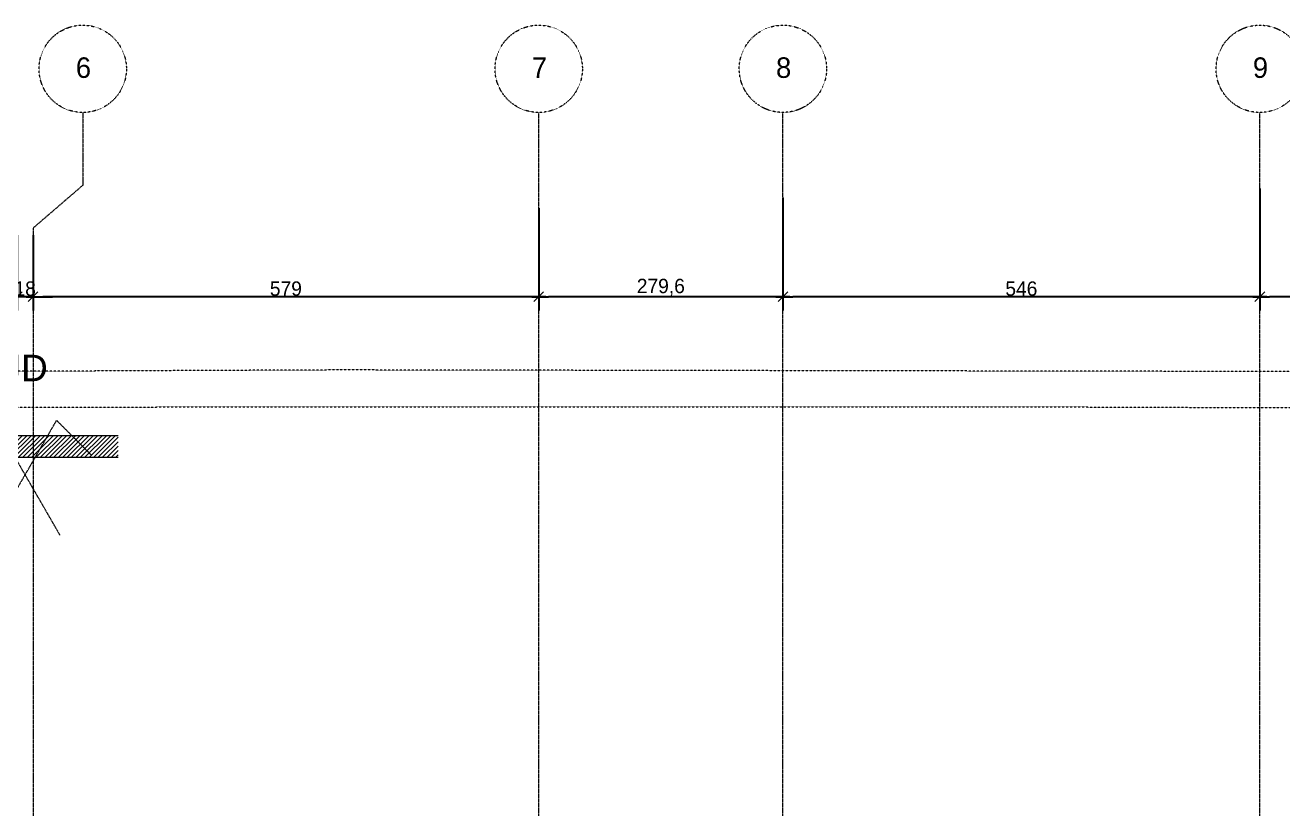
# Model space of a CAD drawing. Header units: millimetres. Extents: x -26249 to 60250, y -21218 to 23336.
# Drawn here: x 15202 to 16642, y -3607 to -2710 of the extents above; entities that cross this region are included whole.
import ezdxf

# ---------------------------------------------------------------- set-up
doc = ezdxf.new("R2010")
doc.units = ezdxf.units.MM
for name, pattern in [('Style de ligne -11', [0.347222, 0.20828, -0.138942]), ('Style de ligne -6', [1.04164, 0.625, -0.20828, 0.06943, -0.13893]), ('VW-01', [0.41656, 0.20828, -0.20828])]:
    doc.linetypes.add(name, pattern=pattern)
for name, color, linetype, lineweight in [('B GÈnÈral_Hatch', 7, 'Continuous', 5), ('B Général', 7, 'Continuous', 5), ('C ANNOTATIONS-cotation', 7, 'Continuous', 5)]:
    doc.layers.add(name, color=color, linetype=linetype, lineweight=lineweight)
doc.styles.add('Arial', font='arial.ttf')
doc.styles.add('Eurostile', font='')
doc.styles.get('Eurostile').set_extended_font_data('Eurostile')
doc.dimstyles.new('Arch', dxfattribs={"dimtxt": 20.229601, "dimasz": 11.224121, "dimexe": 15.875, "dimexo": 7.9375, "dimgap": 7.9375, "dimtad": 1, "dimdec": 1, "dimtxsty": 'Arial', "dimblk": 'VW_SLASH-1', "dimblk1": 'VW_SLASH-1', "dimblk2": 'VW_SLASH-1', "dimcen": 0, "dimdle": 7.9375, "dimazin": 0, "dimtfac": 1, "dimtdec": 1, "dimtix": 1, "dimtmove": 0, "dimatfit": 0, "dimldrblk": 'VW_FILLEDARROW-1', "dimfxl": 1, "dimfrac": 2, "dimtolj": 1, "dimarcsym": 0})

# ---------------------------------------------------------------- blocks, each defined once
blk = doc.blocks.new('Groupe-63-1')
at = {"layer": 'B Général', "color": 1, "linetype": 'Style de ligne -11', "lineweight": 13, "flags": 128}
for points in [[(-1416.9, 876.8), (-1492.9, 1008.4), (-1532.9, 968.4)], [(-1496.9, 876.8), (-1420.9, 1008.4), (-1380.9, 968.4)]]:
    blk.add_lwpolyline(points, dxfattribs=at)
at = {"layer": 'B Général', "color": 1, "insert": (-1482.8, 1083.6), "char_height": 30.34, "attachment_point": 1, "line_spacing_factor": 0.958078, "style": 'Arial'}
blk.add_mtext('JD', dxfattribs=at)
blk = doc.blocks.new('VW_SLASH-1')
at = {"color": 0, "linetype": 'ByBlock', "lineweight": -2}
blk.add_line((0.71, 0), (-1, 0), dxfattribs=at)
at = {"color": 0, "linetype": 'Continuous', "lineweight": 20, "flags": 128}
blk.add_lwpolyline([(0.5, 0.5), (-0.5, -0.5)], dxfattribs=at)
blk = doc.blocks.new('*D690')
at = {"layer": 'C ANNOTATIONS-cotation', "color": 0, "linetype": 'Continuous', "lineweight": -2, "transparency": 16777216}
for p, q in [((15193, -2950.3), (15193, -3036.8)), ((15211, -2950.3), (15211, -3036.8)), ((15181.8, -3020.9), (15170.5, -3020.9)), ((15211, -3020.9), (15193, -3020.9)), ((15222.2, -3020.9), (15233.4, -3020.9))]:
    blk.add_line(p, q, dxfattribs=at)
at = {"layer": 'Defpoints', "color": 0, "linetype": 'Continuous', "transparency": 16777216}
for p in [(15193, -2942.3), (15211, -2942.3), (15193, -3020.9)]:
    blk.add_point(p, dxfattribs=at)
at = {"layer": 'C ANNOTATIONS-cotation', "color": 0, "linetype": 'Continuous', "lineweight": -2, "transparency": 16777216, "xscale": 11.22412109375, "yscale": 11.22412109375, "zscale": 11.22412109375}
blk.add_blockref('VW_SLASH-1', (15193, -3020.9), dxfattribs=at)
at = {"layer": 'C ANNOTATIONS-cotation', "color": 0, "linetype": 'Continuous', "lineweight": -2, "transparency": 16777216, "xscale": 11.22412109375, "yscale": 11.22412109375, "zscale": 11.22412109375, "rotation": 180}
blk.add_blockref('VW_SLASH-1', (15211, -3020.9), dxfattribs=at)
at = {"layer": 'C ANNOTATIONS-cotation', "color": 0, "linetype": 'Continuous', "lineweight": 5, "transparency": 16777216, "insert": (15202, -3011.7), "char_height": 16.45, "attachment_point": 5, "style": 'Eurostile'}
blk.add_mtext('\\A1;18', dxfattribs=at)
blk = doc.blocks.new('VW_FILLEDARROW-1')
at = {"linetype": 'Continuous', "lineweight": 0}
blk.add_hatch(color=0, dxfattribs=at).paths.add_polyline_path([(-1.41, 0.38), (0, 0), (-1.41, -0.38)])
at = {"color": 0, "linetype": 'Continuous', "lineweight": 5, "flags": 128}
blk.add_lwpolyline([(-1.41, 0.38), (0, 0), (-1.41, -0.38)], close=True, dxfattribs=at)
blk = doc.blocks.new('*D691')
at = {"layer": 'C ANNOTATIONS-cotation', "color": 0, "linetype": 'Continuous', "lineweight": -2, "transparency": 16777216}
for p, q in [((15790, -2919.4), (15790, -3036.8)), ((15211, -2950.3), (15211, -3036.8)), ((15778.8, -3020.9), (15222.2, -3020.9))]:
    blk.add_line(p, q, dxfattribs=at)
at = {"layer": 'Defpoints', "color": 0, "linetype": 'Continuous', "transparency": 16777216}
for p in [(15790, -2911.5), (15211, -2942.3), (15211, -3020.9)]:
    blk.add_point(p, dxfattribs=at)
at = {"layer": 'C ANNOTATIONS-cotation', "color": 0, "linetype": 'Continuous', "lineweight": -2, "transparency": 16777216, "xscale": 11.22412109375, "yscale": 11.22412109375, "zscale": 11.22412109375, "rotation": 180}
blk.add_blockref('VW_SLASH-1', (15211, -3020.9), dxfattribs=at)
at = {"layer": 'C ANNOTATIONS-cotation', "color": 0, "linetype": 'Continuous', "lineweight": -2, "transparency": 16777216, "xscale": 11.22412109375, "yscale": 11.22412109375, "zscale": 11.22412109375}
blk.add_blockref('VW_SLASH-1', (15790, -3020.9), dxfattribs=at)
at = {"layer": 'C ANNOTATIONS-cotation', "color": 0, "linetype": 'Continuous', "lineweight": 5, "transparency": 16777216, "insert": (15500.5, -3011.7), "char_height": 16.45, "attachment_point": 5, "style": 'Eurostile'}
blk.add_mtext('\\A1;579', dxfattribs=at)
blk = doc.blocks.new('*D692')
at = {"layer": 'C ANNOTATIONS-cotation', "color": 0, "linetype": 'Continuous', "lineweight": -2, "transparency": 16777216}
for p, q in [((16069.6, -2907.3), (16069.6, -3036.8)), ((15790, -2919.4), (15790, -3036.8)), ((16058.4, -3020.9), (15801.2, -3020.9))]:
    blk.add_line(p, q, dxfattribs=at)
at = {"layer": 'Defpoints', "color": 0, "linetype": 'Continuous', "transparency": 16777216}
for p in [(16069.6, -2899.3), (15790, -2911.5), (15790, -3020.9)]:
    blk.add_point(p, dxfattribs=at)
at = {"layer": 'C ANNOTATIONS-cotation', "color": 0, "linetype": 'Continuous', "lineweight": -2, "transparency": 16777216, "xscale": 11.22412109375, "yscale": 11.22412109375, "zscale": 11.22412109375, "rotation": 180}
blk.add_blockref('VW_SLASH-1', (15790, -3020.9), dxfattribs=at)
at = {"layer": 'C ANNOTATIONS-cotation', "color": 0, "linetype": 'Continuous', "lineweight": -2, "transparency": 16777216, "xscale": 11.22412109375, "yscale": 11.22412109375, "zscale": 11.22412109375}
blk.add_blockref('VW_SLASH-1', (16069.6, -3020.9), dxfattribs=at)
at = {"layer": 'C ANNOTATIONS-cotation', "color": 0, "linetype": 'Continuous', "lineweight": 5, "transparency": 16777216, "insert": (15929.8, -3010.1), "char_height": 16.45, "attachment_point": 5, "style": 'Eurostile'}
blk.add_mtext('\\A1;279,6', dxfattribs=at)
blk = doc.blocks.new('*D693')
at = {"layer": 'C ANNOTATIONS-cotation', "color": 0, "linetype": 'Continuous', "lineweight": -2, "transparency": 16777216}
for p, q in [((16069.6, -2907.3), (16069.6, -3036.8)), ((16615.6, -2896.9), (16615.6, -3036.8)), ((16604.4, -3020.9), (16080.8, -3020.9))]:
    blk.add_line(p, q, dxfattribs=at)
at = {"layer": 'Defpoints', "color": 0, "linetype": 'Continuous', "transparency": 16777216}
for p in [(16615.6, -2888.9), (16069.6, -2899.3), (16069.6, -3020.9)]:
    blk.add_point(p, dxfattribs=at)
at = {"layer": 'C ANNOTATIONS-cotation', "color": 0, "linetype": 'Continuous', "lineweight": -2, "transparency": 16777216, "xscale": 11.22412109375, "yscale": 11.22412109375, "zscale": 11.22412109375, "rotation": 180}
blk.add_blockref('VW_SLASH-1', (16069.6, -3020.9), dxfattribs=at)
at = {"layer": 'C ANNOTATIONS-cotation', "color": 0, "linetype": 'Continuous', "lineweight": -2, "transparency": 16777216, "xscale": 11.22412109375, "yscale": 11.22412109375, "zscale": 11.22412109375}
blk.add_blockref('VW_SLASH-1', (16615.6, -3020.9), dxfattribs=at)
at = {"layer": 'C ANNOTATIONS-cotation', "color": 0, "linetype": 'Continuous', "lineweight": 5, "transparency": 16777216, "insert": (16342.6, -3011.7), "char_height": 16.45, "attachment_point": 5, "style": 'Eurostile'}
blk.add_mtext('\\A1;546', dxfattribs=at)
blk = doc.blocks.new('*D694')
at = {"layer": 'C ANNOTATIONS-cotation', "color": 0, "linetype": 'Continuous', "lineweight": -2, "transparency": 16777216}
for p, q in [((17149.6, -2874), (17149.6, -3036.8)), ((16615.6, -2896.9), (16615.6, -3036.8)), ((17138.4, -3020.9), (16626.8, -3020.9))]:
    blk.add_line(p, q, dxfattribs=at)
at = {"layer": 'Defpoints', "color": 0, "linetype": 'Continuous', "transparency": 16777216}
for p in [(17149.6, -2866.1), (16615.6, -2888.9), (16615.6, -3020.9)]:
    blk.add_point(p, dxfattribs=at)
at = {"layer": 'C ANNOTATIONS-cotation', "color": 0, "linetype": 'Continuous', "lineweight": -2, "transparency": 16777216, "xscale": 11.22412109375, "yscale": 11.22412109375, "zscale": 11.22412109375, "rotation": 180}
blk.add_blockref('VW_SLASH-1', (16615.6, -3020.9), dxfattribs=at)
at = {"layer": 'C ANNOTATIONS-cotation', "color": 0, "linetype": 'Continuous', "lineweight": -2, "transparency": 16777216, "xscale": 11.22412109375, "yscale": 11.22412109375, "zscale": 11.22412109375}
blk.add_blockref('VW_SLASH-1', (17149.6, -3020.9), dxfattribs=at)
at = {"layer": 'C ANNOTATIONS-cotation', "color": 0, "linetype": 'Continuous', "lineweight": 5, "transparency": 16777216, "insert": (16882.6, -3011.7), "char_height": 16.45, "attachment_point": 5, "style": 'Eurostile'}
blk.add_mtext('\\A1;534', dxfattribs=at)

msp = doc.modelspace()

# ---------------------------------------------------------------- hatches: boundary and pattern name
at = {"layer": 'B GÈnÈral_Hatch', "linetype": 'Continuous', "lineweight": 5}
h = msp.add_hatch(dxfattribs=at)
h.set_pattern_fill('50_BETON', style=0, pattern_type=2)
h.set_pattern_definition([(45, (8993.1033, -8630.2194), (2.4253472, -2.6458333), [])])
h.paths.add_polyline_path([(15308.664, -3179.831), (14198.068, -3179.831), (14178.068, -3204.831), (15308.664, -3204.831)])

# ---------------------------------------------------------------- linework, layer by layer
at = {"layer": 'B Général', "color": 1, "linetype": 'Style de ligne -6', "lineweight": 13, "true_color": 0xff0000}
for p, q in [((15789.991, -5344.831), (15789.991, -2809.831)), ((16069.588, -5344.831), (16069.588, -2809.831)), ((16615.588, -5344.831), (16615.588, -2809.831))]:
    msp.add_line(p, q, dxfattribs=at)
at = {"layer": 'B Général', "color": 7, "linetype": 'Continuous', "lineweight": 18}
for p, q in [((14198.068, -3179.831), (15308.664, -3179.831)), ((14178.068, -3204.831), (15308.664, -3204.831))]:
    msp.add_line(p, q, dxfattribs=at)
at = {"layer": 'B Général', "color": 7, "linetype": 'Continuous', "lineweight": 5}
for p, q in [((14198.068, -3179.831), (15308.664, -3179.831)), ((14178.068, -3204.831), (15308.664, -3204.831))]:
    msp.add_line(p, q, dxfattribs=at)
at = {"layer": 'B Général', "color": 1, "linetype": 'Style de ligne -6', "lineweight": 13, "true_color": 0xff0000, "flags": 128}
msp.add_lwpolyline([(15267.916, -2809.831), (15267.916, -2893.331), (15210.991, -2942.331), (15210.991, -5544.831)], dxfattribs=at)
at = {"layer": 'B Général', "color": 7, "linetype": 'VW-01', "lineweight": 18, "flags": 128}
msp.add_lwpolyline([(14475.503, -3109.438), (14237.635, -3110.464), (14237.635, -3153.184), (14569.331, -3150.882), (14987.103, -3147.934), (15495.103, -3146.895), (16330.273, -3146.895), (17167.999, -3149.655), (18244.306, -3148.86), (20190.19, -3148.173), (21121.108, -3152.608), (21121.107, -3152.846), (21121.242, -3108.01), (20181.103, -3106.781), (19762.603, -3106.781), (18406.71, -3109.553), (15563.103, -3104.74)], close=True, dxfattribs=at)
at = {"layer": 'B Général', "color": 1, "linetype": 'VW-01', "lineweight": 13, "true_color": 0xff0000}
for centre in [(15267.916, -2759.831), (15789.991, -2759.831), (16069.588, -2759.831), (16615.588, -2759.831)]:
    msp.add_circle(centre, 50, dxfattribs=at)

# ---------------------------------------------------------------- block references
at = {"layer": 'B Général', "color": 7}
msp.add_blockref('Groupe-63-1', (16658.916, -4170.901), dxfattribs=at)

# ---------------------------------------------------------------- texts
at = {"layer": 'B Général', "color": 7, "char_height": 23.496, "attachment_point": 1, "line_spacing_factor": 0.895453, "style": 'Eurostile'}
for s, insert in [('6', (15259.997, -2746.742)), ('7', (15782.073, -2746.742)), ('8', (16061.669, -2746.742)), ('9', (16607.669, -2746.742))]:
    msp.add_mtext(s, dxfattribs=dict(at, insert=insert))

# ---------------------------------------------------------------- dimensions: what is measured, and where the dimension line sits
at = {"layer": 'C ANNOTATIONS-cotation', "color": 7, "linetype": 'Continuous', "lineweight": 5}
for base, p1, p2, picture, middle in [((16615.588, -3020.901), (17149.588, -2866.078), (16615.588, -2888.938), '*D694', (16882.588, -3011.677)), ((16069.588, -3020.901), (16615.588, -2888.938), (16069.588, -2899.331), '*D693', (16342.588, -3011.677)), ((15789.991, -3020.901), (16069.588, -2899.331), (15789.991, -2911.455), '*D692', (15929.789, -3010.111)), ((15210.991, -3020.901), (15789.991, -2911.455), (15210.991, -2942.331), '*D691', (15500.491, -3011.677)), ((15192.991, -3020.901), (15210.991, -2942.331), (15192.991, -2942.331), '*D690', (15201.991, -3011.677))]:
    dim = msp.add_linear_dim(base=base, p1=p1, p2=p2, dimstyle='Arch', override={"dimtxt": 16.446886, "dimgap": 1, "dimdec": 2, "dimpost": '<>', "dimtxsty": 'Eurostile', "dimtmove": 2}, dxfattribs=at)
    dim.commit()
    dim.dimension.update_dxf_attribs({"geometry": picture, "text_midpoint": middle})

doc.saveas('drawing.dxf')
